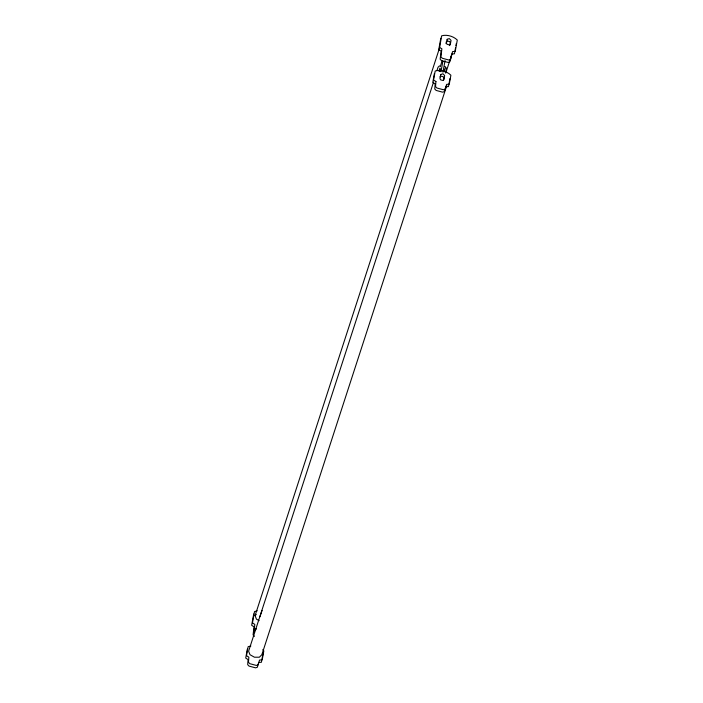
<?xml version="1.0" encoding="UTF-8"?>
<svg xmlns="http://www.w3.org/2000/svg" width="703" height="703" viewBox="0 0 703 703"><rect width="100%" height="100%" fill="white"/><g stroke="black" fill="none" stroke-linecap="round" stroke-linejoin="round"><path stroke-width="1.05" d="M253.871 632.507L254.82 624.422L252.456 622.876L254.512 611.531L257.254 610.828M259.873 616.847L262.105 610.45M247.342 649.115L245.707 658.07L248.071 659.607L247.676 664.678L249.073 666.11L255.576 667.85L257.342 667.261L258.73 662.463L261.411 662.261L263.036 653.315M253.73 613.947L251.665 625.292L254.029 626.839L253.08 634.923L254.477 636.364M434.41 73.437L432.784 82.392L435.148 83.938L434.753 89L436.141 90.432L442.644 92.172L444.41 91.583L445.807 86.785L448.488 86.592L449.929 78.631M440.799 38.27L438.742 49.614L441.106 51.161L440.157 59.245L441.554 60.686L448.057 62.426L449.815 61.829L451.765 54.008L454.446 53.815L455.57 47.628M440.219 71.073L440.561 68.956L439.709 71.495M446.001 43.621L446.343 41.732L447.301 40.95L449.674 41.582L450.272 42.786L449.753 45.625M440.983 71.688L442.899 61.117M442.943 72.216L445.052 60.59M443.505 80.028L443.883 77.954L443.285 76.759L440.913 76.126L439.955 76.908M455.939 45.563L456.317 43.498M440.306 66.688L442.178 60.546M444.287 71.829L444.665 68.806M445.781 72.725L446.256 67.971L444.85 66.653M259.126 620.661L256.454 619.167L255.066 615.643L439.656 47.602L441.589 35.853C446.651 34.236 453.576 36.266 457.293 40.053L455.228 51.398L452.547 51.591L450.605 59.412L448.839 60.01L442.336 58.27L440.939 56.829L441.888 48.744L439.691 47.619M433.531 82.11L248.607 651.189L249.996 654.713L254.442 657.208L259.345 657.217L261.832 654.73L446.765 85.643M438.918 71.144L439.893 68.121M445.755 73.068L451.862 54.272M437.073 70.221L438.057 67.224L439.507 65.836M255.066 615.643L256.305 614.396M250.866 645.995L248.124 646.698L246.498 655.653L248.862 657.191L248.458 662.261L249.855 663.694L256.358 665.433L258.124 664.845L259.521 660.047L262.201 659.845L263.827 650.899L262.799 649.625M445.474 67.11L445.632 68.121M435.93 81.522L435.535 86.583L436.932 88.016L443.435 89.756L445.201 89.167L446.59 84.369L449.27 84.175L450.895 75.221C447.187 71.442 440.254 69.404 435.192 71.021L433.566 79.975L435.93 81.522M255.558 629.712L255.497 630.169L255.945 628.544L255.558 629.712M440.737 74.492L439.981 78.639L440.588 79.843L442.952 80.476L443.909 79.694L444.665 75.537L442.934 73.753L440.737 74.492M447.134 39.315L446.44 43.103L447.046 44.298L449.41 44.93L450.368 44.148L451.054 40.37L449.322 38.586L447.134 39.315"/></g></svg>
